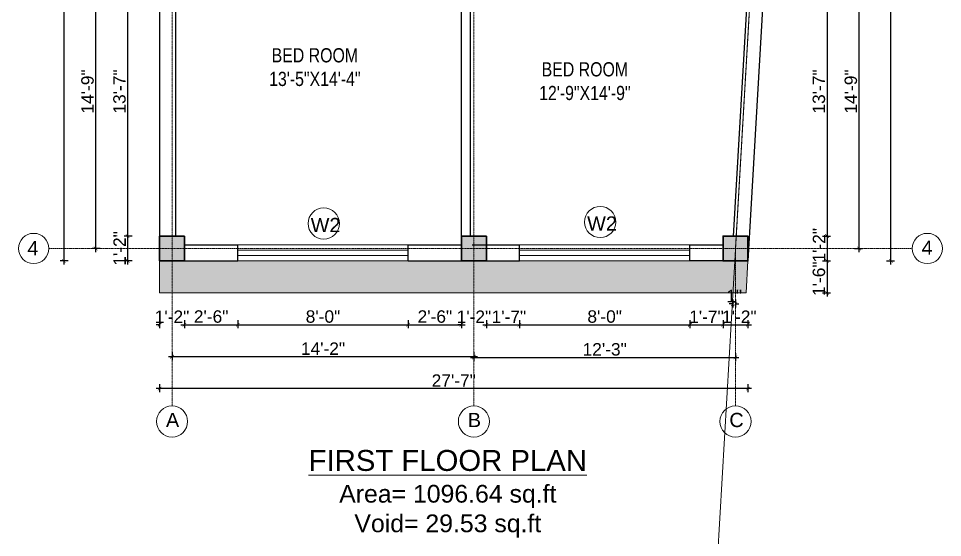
# Model space of a CAD drawing. Header units: inches. Extents: x 84707 to 107235, y 3922 to 10323.
# Drawn here: x 95897 to 96417, y 9506 to 9799 of the extents above; entities that cross this region are included whole.
import ezdxf

# ---------------------------------------------------------------- set-up
doc = ezdxf.new("R2010")
doc.units = ezdxf.units.IN
doc.header["$MEASUREMENT"] = 0
doc.linetypes.add('CENTER', pattern=[2, 1.25, -0.25, 0.25, -0.25])
doc.layers.add('A-Hatch', color=7, linetype='Continuous')
for name, color, linetype, lineweight in [('Annotate-Lite.w', 4, 'Continuous', 9), ('Annotations-Bold.w', 2, 'Continuous', 13), ('COLOUM', 3, 'Continuous', 35), ('DIM-2', 4, 'Continuous', 20), ('text', 7, 'Continuous', 5), ('wall', 240, 'Continuous', 30), ('wall light', 6, 'Continuous', 18), ('window', 130, 'Continuous', 13)]:
    doc.layers.add(name, color=color, linetype=linetype, lineweight=lineweight)
doc.styles.add('ARAIL', font='arial.ttf')
doc.styles.add('arial 1000', font='arial.ttf')
doc.styles.add('DIM', font='arial.ttf', dxfattribs={"width": 0.8})
doc.styles.add('gaurav', font='arial.ttf')
doc.dimstyles.new('8 inch dim', dxfattribs={"dimtxt": 7, "dimasz": 2, "dimexe": 2, "dimexo": 1, "dimgap": 1, "dimtad": 1, "dimdec": 0, "dimzin": 3, "dimdsep": 46, "dimlunit": 4, "dimtxsty": 'ARAIL', "dimblk": 'ARCHTICK', "dimcen": 0.09, "dimdle": 2, "dimadec": 0, "dimazin": 0, "dimtfac": 1, "dimtdec": 0, "dimtix": 1, "dimtofl": 0, "dimtmove": 1, "dimatfit": 3, "dimldrblk": 'ARCHTICK', "dimfxlon": 1, "dimtolj": 1, "dimtzin": 0, "dimarcsym": 0})

# ---------------------------------------------------------------- blocks, each defined once
blk = doc.blocks.new('column 14')
at = {"layer": 'COLOUM'}
h = blk.add_hatch(color=256, dxfattribs=at)
h.dxf.hatch_style = 1
h.paths.add_polyline_path([(7, 7), (-7, 7), (-7, -7), (7, -7)])
blk.add_lwpolyline([(7, 7), (7, -7), (-7, -7), (-7, 7)], close=True, dxfattribs=at)
blk = doc.blocks.new('_ArchTick')
at = {"color": 0, "linetype": 'ByBlock', "const_width": 0.15}
blk.add_lwpolyline([(-0.5, -0.5), (0.5, 0.5)], dxfattribs=at)
blk = doc.blocks.new('*D112')
at = {"layer": 'Defpoints', "color": 0, "transparency": 16777216}
for p in [(95976.2, 10131.84), (95922.2, 9661.84), (95976.2, 9661.84)]:
    blk.add_point(p, dxfattribs=at)
at = {"layer": 'DIM-2', "color": 0, "lineweight": -2, "transparency": 16777216}
for p, q in [((95922.2, 10133.84), (95922.2, 9659.84)), ((95924.7, 10131.84), (95920.2, 10131.84)), ((95924.7, 9661.84), (95920.2, 9661.84))]:
    blk.add_line(p, q, dxfattribs=at)
at = {"layer": 'DIM-2', "color": 0, "lineweight": -2, "transparency": 16777216, "xscale": 2, "yscale": 2, "zscale": 2}
for p, rotation in [((95922.2, 10131.84), 90), ((95922.2, 9661.84), 270)]:
    blk.add_blockref('_ArchTick', p, dxfattribs=dict(at, rotation=rotation))
at = {"layer": 'DIM-2', "color": 0, "transparency": 16777216, "insert": (95917.62, 9896.84), "char_height": 7, "attachment_point": 5, "rotation": 90, "style": 'ARAIL'}
blk.add_mtext('\\A1;39\'-2"', dxfattribs=at)
blk = doc.blocks.new('*D107')
at = {"layer": 'Defpoints', "color": 0, "transparency": 16777216}
for p in [(95976.2, 9838.84), (95958.2, 9675.84), (95976.2, 9675.84)]:
    blk.add_point(p, dxfattribs=at)
at = {"layer": 'DIM-2', "color": 0, "lineweight": -2, "transparency": 16777216}
for p, q in [((95958.2, 9840.84), (95958.2, 9673.84)), ((95960.7, 9838.84), (95956.2, 9838.84)), ((95960.7, 9675.84), (95956.2, 9675.84))]:
    blk.add_line(p, q, dxfattribs=at)
at = {"layer": 'DIM-2', "color": 0, "lineweight": -2, "transparency": 16777216, "xscale": 2, "yscale": 2, "zscale": 2}
for p, rotation in [((95958.2, 9838.84), 90), ((95958.2, 9675.84), 270)]:
    blk.add_blockref('_ArchTick', p, dxfattribs=dict(at, rotation=rotation))
at = {"layer": 'DIM-2', "color": 0, "transparency": 16777216, "insert": (95953.62, 9757.34), "char_height": 7, "attachment_point": 5, "rotation": 90, "style": 'ARAIL'}
blk.add_mtext('\\A1;13\'-7"', dxfattribs=at)
blk = doc.blocks.new('*D108')
at = {"layer": 'Defpoints', "color": 0, "transparency": 16777216}
for p in [(95976.2, 9675.84), (95958.2, 9661.84), (95976.2, 9661.84)]:
    blk.add_point(p, dxfattribs=at)
at = {"layer": 'DIM-2', "color": 0, "lineweight": -2, "transparency": 16777216}
for p, q in [((95960.7, 9675.84), (95956.2, 9675.84)), ((95958.2, 9677.84), (95958.2, 9659.84)), ((95960.7, 9661.84), (95956.2, 9661.84))]:
    blk.add_line(p, q, dxfattribs=at)
at = {"layer": 'DIM-2', "color": 0, "lineweight": -2, "transparency": 16777216, "xscale": 2, "yscale": 2, "zscale": 2}
for p, rotation in [((95958.2, 9675.84), 90), ((95958.2, 9661.84), 270)]:
    blk.add_blockref('_ArchTick', p, dxfattribs=dict(at, rotation=rotation))
at = {"layer": 'DIM-2', "color": 0, "transparency": 16777216, "insert": (95953.68, 9668.84), "char_height": 7, "attachment_point": 5, "rotation": 90, "style": 'ARAIL'}
blk.add_mtext('\\A1;1\'-2"', dxfattribs=at)
blk = doc.blocks.new('*D109')
at = {"layer": 'Defpoints', "color": 0, "transparency": 16777216}
for p in [(95940.2, 9845.84), (95976.2, 9845.84), (95976.2, 9668.84)]:
    blk.add_point(p, dxfattribs=at)
at = {"layer": 'DIM-2', "color": 0, "lineweight": -2, "transparency": 16777216}
for p, q in [((95942.7, 9845.84), (95938.2, 9845.84)), ((95940.2, 9666.84), (95940.2, 9847.84)), ((95942.7, 9668.84), (95938.2, 9668.84))]:
    blk.add_line(p, q, dxfattribs=at)
at = {"layer": 'DIM-2', "color": 0, "lineweight": -2, "transparency": 16777216, "xscale": 2, "yscale": 2, "zscale": 2}
for p, rotation in [((95940.2, 9845.84), 90), ((95940.2, 9668.84), 270)]:
    blk.add_blockref('_ArchTick', p, dxfattribs=dict(at, rotation=rotation))
at = {"layer": 'DIM-2', "color": 0, "transparency": 16777216, "insert": (95935.62, 9757.34), "char_height": 7, "attachment_point": 5, "rotation": 90, "style": 'ARAIL'}
blk.add_mtext('\\A1;14\'-9"', dxfattribs=at)
blk = doc.blocks.new('*D95')
at = {"layer": 'Defpoints', "color": 0, "transparency": 16777216}
for p in [(96317.8, 9838.84), (96307.48, 9675.84), (96352.07, 9675.84)]:
    blk.add_point(p, dxfattribs=at)
at = {"layer": 'DIM-2', "color": 0, "lineweight": -2, "transparency": 16777216}
for p, q in [((96352.07, 9840.84), (96352.07, 9673.84)), ((96349.57, 9838.84), (96354.07, 9838.84)), ((96349.57, 9675.84), (96354.07, 9675.84))]:
    blk.add_line(p, q, dxfattribs=at)
at = {"layer": 'DIM-2', "color": 0, "lineweight": -2, "transparency": 16777216, "xscale": 2, "yscale": 2, "zscale": 2}
for p, rotation in [((96352.07, 9838.84), 90), ((96352.07, 9675.84), 270)]:
    blk.add_blockref('_ArchTick', p, dxfattribs=dict(at, rotation=rotation))
at = {"layer": 'DIM-2', "color": 0, "transparency": 16777216, "insert": (96347.49, 9757.34), "char_height": 7, "attachment_point": 5, "rotation": 90, "style": 'ARAIL'}
blk.add_mtext('\\A1;13\'-7"', dxfattribs=at)
blk = doc.blocks.new('*D96')
at = {"layer": 'Defpoints', "color": 0, "transparency": 16777216}
for p in [(96307.48, 9675.84), (96307.48, 9661.84), (96352.07, 9661.84)]:
    blk.add_point(p, dxfattribs=at)
at = {"layer": 'DIM-2', "color": 0, "lineweight": -2, "transparency": 16777216}
for p, q in [((96349.57, 9675.84), (96354.07, 9675.84)), ((96352.07, 9677.84), (96352.07, 9659.84)), ((96349.57, 9661.84), (96354.07, 9661.84))]:
    blk.add_line(p, q, dxfattribs=at)
at = {"layer": 'DIM-2', "color": 0, "lineweight": -2, "transparency": 16777216, "xscale": 2, "yscale": 2, "zscale": 2}
for p, rotation in [((96352.07, 9675.84), 90), ((96352.07, 9661.84), 270)]:
    blk.add_blockref('_ArchTick', p, dxfattribs=dict(at, rotation=rotation))
at = {"layer": 'DIM-2', "color": 0, "transparency": 16777216, "insert": (96347.56, 9670.65), "char_height": 7, "attachment_point": 5, "rotation": 90, "style": 'ARAIL'}
blk.add_mtext('\\A1;1\'-2"', dxfattribs=at)
blk = doc.blocks.new('*D97')
at = {"layer": 'Defpoints', "color": 0, "transparency": 16777216}
for p in [(96310.8, 9845.84), (96370.07, 9845.84), (96300.48, 9668.84)]:
    blk.add_point(p, dxfattribs=at)
at = {"layer": 'DIM-2', "color": 0, "lineweight": -2, "transparency": 16777216}
for p, q in [((96367.57, 9845.84), (96372.07, 9845.84)), ((96370.07, 9666.84), (96370.07, 9847.84)), ((96367.57, 9668.84), (96372.07, 9668.84))]:
    blk.add_line(p, q, dxfattribs=at)
at = {"layer": 'DIM-2', "color": 0, "lineweight": -2, "transparency": 16777216, "xscale": 2, "yscale": 2, "zscale": 2}
for p, rotation in [((96370.07, 9845.84), 90), ((96370.07, 9668.84), 270)]:
    blk.add_blockref('_ArchTick', p, dxfattribs=dict(at, rotation=rotation))
at = {"layer": 'DIM-2', "color": 0, "transparency": 16777216, "insert": (96365.5, 9757.34), "char_height": 7, "attachment_point": 5, "rotation": 90, "style": 'ARAIL'}
blk.add_mtext('\\A1;14\'-9"', dxfattribs=at)
blk = doc.blocks.new('*D98')
at = {"layer": 'Defpoints', "color": 0, "transparency": 16777216}
for p in [(96334.07, 10131.84), (96388.07, 10131.84), (96307.48, 9661.84)]:
    blk.add_point(p, dxfattribs=at)
at = {"layer": 'DIM-2', "color": 0, "lineweight": -2, "transparency": 16777216}
for p, q in [((96388.07, 9659.84), (96388.07, 10133.84)), ((96385.57, 10131.84), (96390.07, 10131.84)), ((96385.57, 9661.84), (96390.07, 9661.84))]:
    blk.add_line(p, q, dxfattribs=at)
at = {"layer": 'DIM-2', "color": 0, "lineweight": -2, "transparency": 16777216, "xscale": 2, "yscale": 2, "zscale": 2}
for p, rotation in [((96388.07, 10131.84), 90), ((96388.07, 9661.84), 270)]:
    blk.add_blockref('_ArchTick', p, dxfattribs=dict(at, rotation=rotation))
at = {"layer": 'DIM-2', "color": 0, "transparency": 16777216, "insert": (96383.49, 9896.84), "char_height": 7, "attachment_point": 5, "rotation": 90, "style": 'ARAIL'}
blk.add_mtext('\\A1;39\'-2"', dxfattribs=at)
blk = doc.blocks.new('*D119')
at = {"layer": 'Defpoints', "color": 0, "transparency": 16777216}
for p in [(96307.48, 9661.84), (96306.43, 9643.84), (96352.07, 9643.84)]:
    blk.add_point(p, dxfattribs=at)
at = {"layer": 'DIM-2', "color": 0, "lineweight": -2, "transparency": 16777216}
for p, q in [((96352.07, 9663.84), (96352.07, 9641.84)), ((96349.57, 9661.84), (96354.07, 9661.84)), ((96349.57, 9643.84), (96354.07, 9643.84))]:
    blk.add_line(p, q, dxfattribs=at)
at = {"layer": 'DIM-2', "color": 0, "lineweight": -2, "transparency": 16777216, "xscale": 2, "yscale": 2, "zscale": 2}
for p, rotation in [((96352.07, 9661.84), 90), ((96352.07, 9643.84), 270)]:
    blk.add_blockref('_ArchTick', p, dxfattribs=dict(at, rotation=rotation))
at = {"layer": 'DIM-2', "color": 0, "transparency": 16777216, "insert": (96347.5, 9651.79), "char_height": 7, "attachment_point": 5, "rotation": 90, "style": 'ARAIL'}
blk.add_mtext('\\A1;1\'-6"', dxfattribs=at)
blk = doc.blocks.new('*D120')
at = {"layer": 'Defpoints', "color": 0, "transparency": 16777216}
for p in [(95976.2, 9661.84), (95990.2, 9661.84), (95990.2, 9625.84)]:
    blk.add_point(p, dxfattribs=at)
at = {"layer": 'DIM-2', "color": 0, "lineweight": -2, "transparency": 16777216}
for p, q in [((95976.2, 9628.34), (95976.2, 9623.84)), ((95990.2, 9628.34), (95990.2, 9623.84)), ((95976.2, 9625.84), (95974.2, 9625.84)), ((95990.2, 9625.84), (95992.2, 9625.84))]:
    blk.add_line(p, q, dxfattribs=at)
at = {"layer": 'DIM-2', "color": 0, "lineweight": -2, "transparency": 16777216, "xscale": 2, "yscale": 2, "zscale": 2}
blk.add_blockref('_ArchTick', (95976.2, 9625.84), dxfattribs=at)
at = {"layer": 'DIM-2', "color": 0, "lineweight": -2, "transparency": 16777216, "xscale": 2, "yscale": 2, "zscale": 2, "rotation": 180}
blk.add_blockref('_ArchTick', (95990.2, 9625.84), dxfattribs=at)
at = {"layer": 'DIM-2', "color": 0, "transparency": 16777216, "insert": (95983.2, 9630.36), "char_height": 7, "attachment_point": 5, "style": 'ARAIL'}
blk.add_mtext('\\A1;1\'-2"', dxfattribs=at)
blk = doc.blocks.new('*D121')
at = {"layer": 'Defpoints', "color": 0, "transparency": 16777216}
for p in [(95990.2, 9661.84), (96020.2, 9661.84), (96020.2, 9625.84)]:
    blk.add_point(p, dxfattribs=at)
at = {"layer": 'DIM-2', "color": 0, "lineweight": -2, "transparency": 16777216}
for p, q in [((95990.2, 9628.34), (95990.2, 9623.84)), ((96020.2, 9628.34), (96020.2, 9623.84)), ((95988.2, 9625.84), (96022.2, 9625.84))]:
    blk.add_line(p, q, dxfattribs=at)
at = {"layer": 'DIM-2', "color": 0, "lineweight": -2, "transparency": 16777216, "xscale": 2, "yscale": 2, "zscale": 2, "rotation": 180}
blk.add_blockref('_ArchTick', (95990.2, 9625.84), dxfattribs=at)
at = {"layer": 'DIM-2', "color": 0, "lineweight": -2, "transparency": 16777216, "xscale": 2, "yscale": 2, "zscale": 2}
blk.add_blockref('_ArchTick', (96020.2, 9625.84), dxfattribs=at)
at = {"layer": 'DIM-2', "color": 0, "transparency": 16777216, "insert": (96005.2, 9630.42), "char_height": 7, "attachment_point": 5, "style": 'ARAIL'}
blk.add_mtext('\\A1;2\'-6"', dxfattribs=at)
blk = doc.blocks.new('*D122')
at = {"layer": 'Defpoints', "color": 0, "transparency": 16777216}
for p in [(96020.2, 9661.84), (96116.2, 9661.84), (96116.2, 9625.84)]:
    blk.add_point(p, dxfattribs=at)
at = {"layer": 'DIM-2', "color": 0, "lineweight": -2, "transparency": 16777216}
for p, q in [((96020.2, 9628.34), (96020.2, 9623.84)), ((96116.2, 9628.34), (96116.2, 9623.84)), ((96018.2, 9625.84), (96118.2, 9625.84))]:
    blk.add_line(p, q, dxfattribs=at)
at = {"layer": 'DIM-2', "color": 0, "lineweight": -2, "transparency": 16777216, "xscale": 2, "yscale": 2, "zscale": 2, "rotation": 180}
blk.add_blockref('_ArchTick', (96020.2, 9625.84), dxfattribs=at)
at = {"layer": 'DIM-2', "color": 0, "lineweight": -2, "transparency": 16777216, "xscale": 2, "yscale": 2, "zscale": 2}
blk.add_blockref('_ArchTick', (96116.2, 9625.84), dxfattribs=at)
at = {"layer": 'DIM-2', "color": 0, "transparency": 16777216, "insert": (96068.2, 9630.42), "char_height": 7, "attachment_point": 5, "style": 'ARAIL'}
blk.add_mtext('\\A1;8\'-0"', dxfattribs=at)
blk = doc.blocks.new('*D124')
at = {"layer": 'Defpoints', "color": 0, "transparency": 16777216}
for p in [(96116.2, 9661.84), (96146.2, 9661.84), (96146.2, 9625.84)]:
    blk.add_point(p, dxfattribs=at)
at = {"layer": 'DIM-2', "color": 0, "lineweight": -2, "transparency": 16777216}
for p, q in [((96116.2, 9628.34), (96116.2, 9623.84)), ((96146.2, 9628.34), (96146.2, 9623.84)), ((96114.2, 9625.84), (96148.2, 9625.84))]:
    blk.add_line(p, q, dxfattribs=at)
at = {"layer": 'DIM-2', "color": 0, "lineweight": -2, "transparency": 16777216, "xscale": 2, "yscale": 2, "zscale": 2, "rotation": 180}
blk.add_blockref('_ArchTick', (96116.2, 9625.84), dxfattribs=at)
at = {"layer": 'DIM-2', "color": 0, "lineweight": -2, "transparency": 16777216, "xscale": 2, "yscale": 2, "zscale": 2}
blk.add_blockref('_ArchTick', (96146.2, 9625.84), dxfattribs=at)
at = {"layer": 'DIM-2', "color": 0, "transparency": 16777216, "insert": (96131.2, 9630.42), "char_height": 7, "attachment_point": 5, "style": 'ARAIL'}
blk.add_mtext('\\A1;2\'-6"', dxfattribs=at)
blk = doc.blocks.new('*D125')
at = {"layer": 'Defpoints', "color": 0, "transparency": 16777216}
for p in [(96146.2, 9661.84), (96160.2, 9661.84), (96160.2, 9625.84)]:
    blk.add_point(p, dxfattribs=at)
at = {"layer": 'DIM-2', "color": 0, "lineweight": -2, "transparency": 16777216}
for p, q in [((96146.2, 9628.34), (96146.2, 9623.84)), ((96160.2, 9628.34), (96160.2, 9623.84)), ((96146.2, 9625.84), (96144.2, 9625.84)), ((96160.2, 9625.84), (96162.2, 9625.84))]:
    blk.add_line(p, q, dxfattribs=at)
at = {"layer": 'DIM-2', "color": 0, "lineweight": -2, "transparency": 16777216, "xscale": 2, "yscale": 2, "zscale": 2}
blk.add_blockref('_ArchTick', (96146.2, 9625.84), dxfattribs=at)
at = {"layer": 'DIM-2', "color": 0, "lineweight": -2, "transparency": 16777216, "xscale": 2, "yscale": 2, "zscale": 2, "rotation": 180}
blk.add_blockref('_ArchTick', (96160.2, 9625.84), dxfattribs=at)
at = {"layer": 'DIM-2', "color": 0, "transparency": 16777216, "insert": (96153.2, 9630.36), "char_height": 7, "attachment_point": 5, "style": 'ARAIL'}
blk.add_mtext('\\A1;1\'-2"', dxfattribs=at)
blk = doc.blocks.new('*D126')
at = {"layer": 'Defpoints', "color": 0, "transparency": 16777216}
for p in [(96160.2, 9661.84), (96178.84, 9661.84), (96178.84, 9625.84)]:
    blk.add_point(p, dxfattribs=at)
at = {"layer": 'DIM-2', "color": 0, "lineweight": -2, "transparency": 16777216}
for p, q in [((96160.2, 9628.34), (96160.2, 9623.84)), ((96178.84, 9628.34), (96178.84, 9623.84)), ((96158.2, 9625.84), (96180.84, 9625.84))]:
    blk.add_line(p, q, dxfattribs=at)
at = {"layer": 'DIM-2', "color": 0, "lineweight": -2, "transparency": 16777216, "xscale": 2, "yscale": 2, "zscale": 2, "rotation": 180}
blk.add_blockref('_ArchTick', (96160.2, 9625.84), dxfattribs=at)
at = {"layer": 'DIM-2', "color": 0, "lineweight": -2, "transparency": 16777216, "xscale": 2, "yscale": 2, "zscale": 2}
blk.add_blockref('_ArchTick', (96178.84, 9625.84), dxfattribs=at)
at = {"layer": 'DIM-2', "color": 0, "transparency": 16777216, "insert": (96172.88, 9630.36), "char_height": 7, "attachment_point": 5, "style": 'ARAIL'}
blk.add_mtext('\\A1;1\'-7"', dxfattribs=at)
blk = doc.blocks.new('*D127')
at = {"layer": 'Defpoints', "color": 0, "transparency": 16777216}
for p in [(96178.84, 9661.84), (96274.84, 9661.84), (96274.84, 9625.84)]:
    blk.add_point(p, dxfattribs=at)
at = {"layer": 'DIM-2', "color": 0, "lineweight": -2, "transparency": 16777216}
for p, q in [((96178.84, 9628.34), (96178.84, 9623.84)), ((96274.84, 9628.34), (96274.84, 9623.84)), ((96176.84, 9625.84), (96276.84, 9625.84))]:
    blk.add_line(p, q, dxfattribs=at)
at = {"layer": 'DIM-2', "color": 0, "lineweight": -2, "transparency": 16777216, "xscale": 2, "yscale": 2, "zscale": 2, "rotation": 180}
blk.add_blockref('_ArchTick', (96178.84, 9625.84), dxfattribs=at)
at = {"layer": 'DIM-2', "color": 0, "lineweight": -2, "transparency": 16777216, "xscale": 2, "yscale": 2, "zscale": 2}
blk.add_blockref('_ArchTick', (96274.84, 9625.84), dxfattribs=at)
at = {"layer": 'DIM-2', "color": 0, "transparency": 16777216, "insert": (96226.84, 9630.42), "char_height": 7, "attachment_point": 5, "style": 'ARAIL'}
blk.add_mtext('\\A1;8\'-0"', dxfattribs=at)
blk = doc.blocks.new('*D128')
at = {"layer": 'Defpoints', "color": 0, "transparency": 16777216}
for p in [(96274.84, 9661.84), (96293.48, 9661.84), (96293.48, 9625.84)]:
    blk.add_point(p, dxfattribs=at)
at = {"layer": 'DIM-2', "color": 0, "lineweight": -2, "transparency": 16777216}
for p, q in [((96274.84, 9628.34), (96274.84, 9623.84)), ((96293.48, 9628.34), (96293.48, 9623.84)), ((96272.84, 9625.84), (96295.48, 9625.84))]:
    blk.add_line(p, q, dxfattribs=at)
at = {"layer": 'DIM-2', "color": 0, "lineweight": -2, "transparency": 16777216, "xscale": 2, "yscale": 2, "zscale": 2, "rotation": 180}
blk.add_blockref('_ArchTick', (96274.84, 9625.84), dxfattribs=at)
at = {"layer": 'DIM-2', "color": 0, "lineweight": -2, "transparency": 16777216, "xscale": 2, "yscale": 2, "zscale": 2}
blk.add_blockref('_ArchTick', (96293.48, 9625.84), dxfattribs=at)
at = {"layer": 'DIM-2', "color": 0, "transparency": 16777216, "insert": (96284.16, 9630.36), "char_height": 7, "attachment_point": 5, "style": 'ARAIL'}
blk.add_mtext('\\A1;1\'-7"', dxfattribs=at)
blk = doc.blocks.new('*D116')
at = {"layer": 'Defpoints', "color": 0, "transparency": 16777216}
for p in [(96293.48, 9661.84), (96307.48, 9661.84), (96307.48, 9625.84)]:
    blk.add_point(p, dxfattribs=at)
at = {"layer": 'DIM-2', "color": 0, "lineweight": -2, "transparency": 16777216}
for p, q in [((96293.48, 9628.34), (96293.48, 9623.84)), ((96307.48, 9628.34), (96307.48, 9623.84)), ((96291.48, 9625.84), (96309.48, 9625.84))]:
    blk.add_line(p, q, dxfattribs=at)
at = {"layer": 'DIM-2', "color": 0, "lineweight": -2, "transparency": 16777216, "xscale": 2, "yscale": 2, "zscale": 2, "rotation": 180}
blk.add_blockref('_ArchTick', (96293.48, 9625.84), dxfattribs=at)
at = {"layer": 'DIM-2', "color": 0, "lineweight": -2, "transparency": 16777216, "xscale": 2, "yscale": 2, "zscale": 2}
blk.add_blockref('_ArchTick', (96307.48, 9625.84), dxfattribs=at)
at = {"layer": 'DIM-2', "color": 0, "transparency": 16777216, "insert": (96302.67, 9630.36), "char_height": 7, "attachment_point": 5, "style": 'ARAIL'}
blk.add_mtext('\\A1;1\'-2"', dxfattribs=at)
blk = doc.blocks.new('*D117')
at = {"layer": 'Defpoints', "color": 0, "transparency": 16777216}
for p in [(95983.2, 9661.84), (96153.2, 9661.84), (96153.2, 9607.84)]:
    blk.add_point(p, dxfattribs=at)
at = {"layer": 'DIM-2', "color": 0, "lineweight": -2, "transparency": 16777216}
for p, q in [((95981.2, 9607.84), (96155.2, 9607.84)), ((95983.2, 9610.34), (95983.2, 9605.84)), ((96153.2, 9610.34), (96153.2, 9605.84))]:
    blk.add_line(p, q, dxfattribs=at)
at = {"layer": 'DIM-2', "color": 0, "lineweight": -2, "transparency": 16777216, "xscale": 2, "yscale": 2, "zscale": 2, "rotation": 180}
blk.add_blockref('_ArchTick', (95983.2, 9607.84), dxfattribs=at)
at = {"layer": 'DIM-2', "color": 0, "lineweight": -2, "transparency": 16777216, "xscale": 2, "yscale": 2, "zscale": 2}
blk.add_blockref('_ArchTick', (96153.2, 9607.84), dxfattribs=at)
at = {"layer": 'DIM-2', "color": 0, "transparency": 16777216, "insert": (96068.2, 9612.36), "char_height": 7, "attachment_point": 5, "style": 'ARAIL'}
blk.add_mtext('\\A1;14\'-2"', dxfattribs=at)
blk = doc.blocks.new('*D118')
at = {"layer": 'Defpoints', "color": 0, "transparency": 16777216}
for p in [(96153.2, 9661.36), (96300.48, 9661.84), (96300.48, 9607.36)]:
    blk.add_point(p, dxfattribs=at)
at = {"layer": 'DIM-2', "color": 0, "lineweight": -2, "transparency": 16777216}
for p, q in [((96151.2, 9607.36), (96302.48, 9607.36)), ((96153.2, 9609.86), (96153.2, 9605.36)), ((96300.48, 9609.86), (96300.48, 9605.36))]:
    blk.add_line(p, q, dxfattribs=at)
at = {"layer": 'DIM-2', "color": 0, "lineweight": -2, "transparency": 16777216, "xscale": 2, "yscale": 2, "zscale": 2, "rotation": 180}
blk.add_blockref('_ArchTick', (96153.2, 9607.36), dxfattribs=at)
at = {"layer": 'DIM-2', "color": 0, "lineweight": -2, "transparency": 16777216, "xscale": 2, "yscale": 2, "zscale": 2}
blk.add_blockref('_ArchTick', (96300.48, 9607.36), dxfattribs=at)
at = {"layer": 'DIM-2', "color": 0, "transparency": 16777216, "insert": (96226.84, 9611.93), "char_height": 7, "attachment_point": 5, "style": 'ARAIL'}
blk.add_mtext('\\A1;12\'-3"', dxfattribs=at)
blk = doc.blocks.new('*D89')
at = {"layer": 'Defpoints', "color": 0, "transparency": 16777216}
for p in [(95976.2, 9661.84), (96307.48, 9661.84), (95976.2, 9589.84)]:
    blk.add_point(p, dxfattribs=at)
at = {"layer": 'DIM-2', "color": 0, "lineweight": -2, "transparency": 16777216}
for p, q in [((95976.2, 9592.34), (95976.2, 9587.84)), ((96307.48, 9592.34), (96307.48, 9587.84)), ((96309.48, 9589.84), (95974.2, 9589.84))]:
    blk.add_line(p, q, dxfattribs=at)
at = {"layer": 'DIM-2', "color": 0, "lineweight": -2, "transparency": 16777216, "xscale": 2, "yscale": 2, "zscale": 2, "rotation": 180}
blk.add_blockref('_ArchTick', (95976.2, 9589.84), dxfattribs=at)
at = {"layer": 'DIM-2', "color": 0, "lineweight": -2, "transparency": 16777216, "xscale": 2, "yscale": 2, "zscale": 2}
blk.add_blockref('_ArchTick', (96307.48, 9589.84), dxfattribs=at)
at = {"layer": 'DIM-2', "color": 0, "transparency": 16777216, "insert": (96141.84, 9594.36), "char_height": 7, "attachment_point": 5, "style": 'ARAIL'}
blk.add_mtext('\\A1;27\'-7"', dxfattribs=at)
blk = doc.blocks.new('*D396')
at = {"layer": 'Defpoints', "color": 0, "transparency": 16777216}
for p in [(96299.02, 9643.84), (96300.48, 9643.84), (96299.02, 9637.53)]:
    blk.add_point(p, dxfattribs=at)
at = {"layer": 'DIM-2', "color": 0, "lineweight": -2, "transparency": 16777216}
for p, q in [((96299.02, 9637.53), (96297.02, 9637.53)), ((96299.02, 9640.03), (96299.02, 9635.53)), ((96300.48, 9640.03), (96300.48, 9635.53)), ((96300.48, 9637.53), (96302.48, 9637.53))]:
    blk.add_line(p, q, dxfattribs=at)
at = {"layer": 'DIM-2', "color": 0, "lineweight": -2, "transparency": 16777216, "xscale": 2, "yscale": 2, "zscale": 2}
blk.add_blockref('_ArchTick', (96299.02, 9637.53), dxfattribs=at)
at = {"layer": 'DIM-2', "color": 0, "lineweight": -2, "transparency": 16777216, "xscale": 2, "yscale": 2, "zscale": 2, "rotation": 180}
blk.add_blockref('_ArchTick', (96300.48, 9637.53), dxfattribs=at)
at = {"layer": 'DIM-2', "color": 0, "transparency": 16777216, "insert": (96299.75, 9642.04), "char_height": 7, "attachment_point": 5, "style": 'ARAIL'}
blk.add_mtext('\\A1;1"', dxfattribs=at)

msp = doc.modelspace()

# ---------------------------------------------------------------- hatches: boundary and pattern name
at = {"layer": 'A-Hatch'}
h = msp.add_hatch(dxfattribs=at)
h.set_pattern_fill('AR-RSHKE', color=256, scale=0.5)
h.set_pattern_definition([(0, (-10371.492, 104.092), (12.75, 6), [3, -2.5, 3.5, -1.5, 4.5, -2]), (0, (-10368.492, 104.342), (12.75, 6), [2.5, -9.5, 2, -3]), (0, (-10362.492, 103.717), (12.75, 6), [1.5, -15.5]), (90, (-10371.4923, 104.0918), (-4.25, 6), [5.75, -18.25]), (90, (-10368.4923, 104.0918), (-4.25, 6), [5.625, -18.375]), (90, (-10365.9923, 104.0918), (-4.25, 6), [5.25, -18.75]), (90, (-10362.4923, 103.7168), (-4.25, 6), [5.75, -18.25]), (90, (-10360.9923, 103.7168), (-4.25, 6), [5.75, -18.25]), (90, (-10356.4923, 104.0918), (-4.25, 6), [5.5, -18.5])])
h.paths.add_polyline_path([(96020.2, 9661.84), (95990.2, 9661.84), (95976.2, 9661.84), (95976.2, 9643.84), (96306.43, 9643.84), (96307.48, 9661.84), (96274.84, 9661.84), (96178.84, 9661.84), (96160.2, 9661.84), (96146.2, 9661.84), (96116.2, 9661.84)])

# ---------------------------------------------------------------- linework, layer by layer
at = {"layer": 'Annotate-Lite.w', "ltscale": 0.005}
for centre in [(96068.63, 9682.91), (96224.31, 9683.76)]:
    msp.add_circle(centre, 8.81, dxfattribs=at)
at = {"layer": 'Annotations-Bold.w', "linetype": 'CENTER', "ltscale": 0.3}
for p, q in [((95983.2, 10234), (95983.2, 9580.07)), ((96153.2, 10234), (96153.2, 9580.07)), ((95913.78, 9668.84), (96400.03, 9668.84))]:
    msp.add_line(p, q, dxfattribs=at)
msp.add_lwpolyline([(96300.48, 9580.07), (96300.48, 9668.84), (96327.07, 10124.84), (96327.07, 10234)], dxfattribs=at)
at = {"layer": 'DIM-2'}
msp.add_xline((96319.14, 9988.84), (0.0582226, 0.9983036), dxfattribs=at)
for centre, radius in [((95905.25, 9668.84), 8.53), ((96408.57, 9668.84), 8.53), ((95983.2, 9571.3), 8.77), ((96153.2, 9571.3), 8.77), ((96300.48, 9571.3), 8.77)]:
    msp.add_circle(centre, radius, dxfattribs=at)
at = {"layer": 'wall'}
for p, q in [((95976.2, 9838.84), (95976.2, 9675.84)), ((95985.2, 9838.84), (95985.2, 9675.84)), ((96146.2, 9675.84), (96146.2, 9838.84)), ((96151.2, 9675.84), (96151.2, 9838.84)), ((95990.2, 9670.84), (96020.2, 9670.84)), ((96020.2, 9661.84), (96020.2, 9670.84)), ((96116.2, 9670.84), (96146.2, 9670.84)), ((96116.2, 9661.84), (96116.2, 9670.84)), ((96152.2, 9670.84), (96178.84, 9670.84)), ((96178.84, 9661.84), (96178.84, 9670.84)), ((96274.84, 9670.84), (96293.31, 9670.84)), ((96274.84, 9661.84), (96274.84, 9670.84)), ((95990.2, 9661.84), (96020.2, 9661.84)), ((96116.2, 9661.84), (96146.2, 9661.84)), ((96160.2, 9661.84), (96178.84, 9661.84))]:
    msp.add_line(p, q, dxfattribs=at)
for points in [[(96249.49, 9852.84), (96318.61, 9852.84), (96307.48, 9661.84), (96274.84, 9661.84)], [(96309.6, 9852.84), (96299.28, 9675.84)]]:
    msp.add_lwpolyline(points, dxfattribs=at)
at = {"layer": 'wall light'}
for p, q in [((95976.2, 9643.84), (95976.2, 9661.84)), ((96307.48, 9661.84), (96306.43, 9643.84)), ((96306.43, 9643.84), (95976.2, 9643.84))]:
    msp.add_line(p, q, dxfattribs=at)
at = {"layer": 'window'}
for p, q in [((96116.2, 9670.84), (96020.2, 9670.84)), ((96274.84, 9670.84), (96178.84, 9670.84)), ((96020.2, 9667.84), (96116.2, 9667.84)), ((96020.2, 9664.84), (96116.2, 9664.84)), ((96178.84, 9667.84), (96274.84, 9667.84)), ((96178.84, 9664.84), (96274.84, 9664.84)), ((96116.2, 9661.84), (96020.2, 9661.84)), ((96274.84, 9661.84), (96178.84, 9661.84))]:
    msp.add_line(p, q, dxfattribs=at)

# ---------------------------------------------------------------- block references
at = {"layer": 'wall', "xscale": -1, "rotation": 270}
for p in [(95983.2, 9668.84), (96153.2, 9668.84), (96300.48, 9668.84)]:
    msp.add_blockref('column 14', p, dxfattribs=at)

# ---------------------------------------------------------------- texts
at = {"ltscale": 7, "char_height": 8, "width": 121.9318, "attachment_point": 8, "style": 'DIM'}
for s, insert in [('BED ROOM\\P13\'-5"X14\'-4"', (96063.62, 9760.32)), ('BED ROOM\\P12\'-9"X14\'-9"', (96215.68, 9752.4))]:
    msp.add_mtext(s, dxfattribs=dict(at, insert=insert))
at = {"layer": 'Annotate-Lite.w', "ltscale": 0.005, "char_height": 8, "attachment_point": 1, "style": 'gaurav'}
for insert in [(96061.28, 9686.07), (96216.96, 9686.92)]:
    msp.add_mtext_dynamic_manual_height_columns('W2', width=8, gutter_width=100, heights=[0], dxfattribs=dict(at, insert=insert))
at = {"layer": 'Annotations-Bold.w', "linetype": 'CENTER', "ltscale": 1.5, "char_height": 8, "attachment_point": 1, "style": 'ARAIL'}
for insert in [(95901.71, 9672.98), (96405.33, 9673.3)]:
    msp.add_mtext_dynamic_manual_height_columns('4', width=6.5393, gutter_width=100, heights=[0], dxfattribs=dict(at, insert=insert))
at = {"layer": 'DIM-2', "char_height": 8, "attachment_point": 1, "style": 'ARAIL'}
for s, insert in [('A', (95979.77, 9576.13)), ('B', (96149.77, 9576.13)), ('C', (96297.05, 9576.13))]:
    msp.add_mtext_dynamic_manual_height_columns(s, width=6.5393, gutter_width=100, heights=[0], dxfattribs=dict(at, insert=insert))
at = {"layer": 'text', "insert": (96138.5, 9530.54), "char_height": 11.811, "width": 316.0319, "attachment_point": 5, "style": 'arial 1000'}
msp.add_mtext('{\\LFIRST FLOOR PLAN\\P\\H0.84667x;\\lArea= 1096.64 sq.ft\\PVoid= 29.53 sq.ft}', dxfattribs=at)

# ---------------------------------------------------------------- dimensions: what is measured, and where the dimension line sits
at = {"layer": 'DIM-2'}
for base, p1, p2, picture, middle in [((95922.2, 9661.84), (95976.2, 10131.84), (95976.2, 9661.84), '*D112', (95917.62, 9896.84)), ((96388.07, 10131.84), (96307.48, 9661.84), (96334.07, 10131.84), '*D98', (96383.49, 9896.84)), ((95940.2, 9845.84), (95976.2, 9668.84), (95976.2, 9845.84), '*D109', (95935.62, 9757.34)), ((96370.07, 9845.84), (96300.48, 9668.84), (96310.8, 9845.84), '*D97', (96365.5, 9757.34)), ((95958.2, 9675.84), (95976.2, 9838.84), (95976.2, 9675.84), '*D107', (95953.62, 9757.34)), ((96352.07, 9675.84), (96317.8, 9838.84), (96307.48, 9675.84), '*D95', (96347.49, 9757.34))]:
    dim = msp.add_linear_dim(base=base, p1=p1, p2=p2, angle=90, dimstyle='8 inch dim', dxfattribs=at)
    dim.commit()
    dim.dimension.update_dxf_attribs({"geometry": picture, "text_midpoint": middle})
for base, p1, p2, picture, middle in [((95958.2, 9661.84), (95976.2, 9675.84), (95976.2, 9661.84), '*D108', (95958.2, 9668.84)), ((96352.07, 9661.84), (96307.48, 9675.84), (96307.48, 9661.84), '*D96', (96352.07, 9670.65)), ((96352.07, 9643.84), (96307.48, 9661.84), (96306.43, 9643.84), '*D119', (96352.07, 9651.79))]:
    dim = msp.add_linear_dim(base=base, p1=p1, p2=p2, angle=90, dimstyle='8 inch dim', dxfattribs=at)
    dim.commit()
    dim.dimension.update_dxf_attribs({"geometry": picture, "text_midpoint": middle, "dimtype": 128})
for base, p1, p2, picture, middle in [((95990.2, 9625.84), (95976.2, 9661.84), (95990.2, 9661.84), '*D120', (95983.2, 9630.36)), ((95976.2, 9589.84), (96307.48, 9661.84), (95976.2, 9661.84), '*D89', (96141.84, 9594.36)), ((96153.2, 9607.84), (95983.2, 9661.84), (96153.2, 9661.84), '*D117', (96068.2, 9612.36)), ((96020.2, 9625.84), (95990.2, 9661.84), (96020.2, 9661.84), '*D121', (96005.2, 9630.42)), ((96116.2, 9625.84), (96020.2, 9661.84), (96116.2, 9661.84), '*D122', (96068.2, 9630.42)), ((96146.2, 9625.84), (96116.2, 9661.84), (96146.2, 9661.84), '*D124', (96131.2, 9630.42)), ((96160.2, 9625.84), (96146.2, 9661.84), (96160.2, 9661.84), '*D125', (96153.2, 9630.36)), ((96300.48, 9607.36), (96153.2, 9661.36), (96300.48, 9661.84), '*D118', (96226.84, 9611.93)), ((96274.84, 9625.84), (96178.84, 9661.84), (96274.84, 9661.84), '*D127', (96226.84, 9630.42)), ((96299.02, 9637.53), (96300.48, 9643.84), (96299.02, 9643.84), '*D396', (96299.75, 9642.04))]:
    dim = msp.add_linear_dim(base=base, p1=p1, p2=p2, dimstyle='8 inch dim', dxfattribs=at)
    dim.commit()
    dim.dimension.update_dxf_attribs({"geometry": picture, "text_midpoint": middle})
for base, p1, p2, picture, middle in [((96178.84, 9625.84), (96160.2, 9661.84), (96178.84, 9661.84), '*D126', (96172.88, 9625.84)), ((96293.48, 9625.84), (96274.84, 9661.84), (96293.48, 9661.84), '*D128', (96284.16, 9625.84)), ((96307.48, 9625.84), (96293.48, 9661.84), (96307.48, 9661.84), '*D116', (96302.67, 9625.84))]:
    dim = msp.add_linear_dim(base=base, p1=p1, p2=p2, dimstyle='8 inch dim', dxfattribs=at)
    dim.commit()
    dim.dimension.update_dxf_attribs({"geometry": picture, "text_midpoint": middle, "dimtype": 128})

doc.saveas('drawing.dxf')
